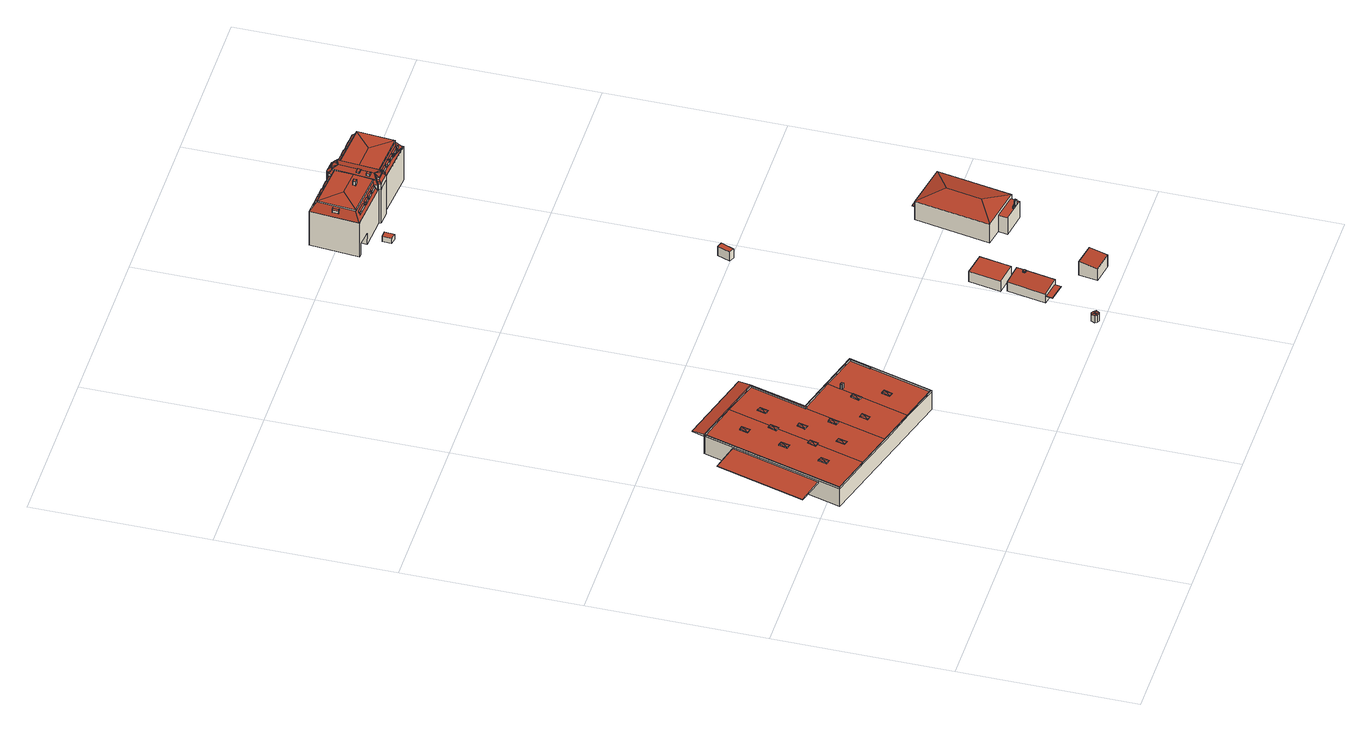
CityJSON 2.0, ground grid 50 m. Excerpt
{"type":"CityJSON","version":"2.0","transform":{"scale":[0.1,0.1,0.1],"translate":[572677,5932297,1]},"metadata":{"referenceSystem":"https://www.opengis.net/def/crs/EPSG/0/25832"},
"CityObjects":{
"building1":{"type":"Building","attributes":{"Grundfläche 2D":"1517.101032","Grundhöhe NN":"1.669"},"children":["building1-1","building1-2","building1-3","building1-4","building1-5","building1-6","building1-7","building1-8","building1-9","building1-10","building1-11","building1-12","building1-13","building1-14","building1-15","building1-16"],"geometry":[{"type":"MultiSurface","lod":"3","boundaries":[[[0,1,2,3,4,5,6,7,8,9,10,11,12,13,14]],[[15,16,17,18,19,20,21,22]],[[20,19,18,17,23,24,25,26]],[[27,28,29,30,26,25,31,32,33,34]],[[27,34,33,35,36,30,29,28]],[[26,30,36,5,4,21,20]],[[36,35,6,5]],[[32,7,6,35,33]],[[32,31,8,7]],[[31,25,24,10,9,8]],[[24,23,11,10]],[[16,12,11,23,17]],[[37,38,14,13,15]],[[38,39,0,14]],[[40,41,2,1]],[[2,41,42,43,44,22,3]],[[38,37,15,45,46]],[[38,46,47,48,39]],[[48,47,49,50,40,51,39]],[[40,50,49,52,41]],[[22,44,43,42,41,52,53]],[[15,22,53,45]],[[52,49,47,46,45,53]]],"semantics":{"surfaces":[{"type":"RoofSurface"},{"type":"WallSurface"},{"type":"GroundSurface"}],"values":[0,0,0,0,0,1,1,1,1,1,1,1,1,1,1,1,1,1,1,1,1,1,2]}}]},
"building1-1":{"type":"BuildingInstallation","parents":["building1"],"geometry":[{"type":"MultiSurface","lod":"3","boundaries":[[[54,55,56]],[[56,55,57]],[[58,55,54]],[[57,55,58]],[[59,60,54,56]],[[60,61,58,54]],[[61,62,57,58]],[[62,59,56,57]]],"semantics":{"surfaces":[{"type":"RoofSurface"},{"type":"WallSurface"}],"values":[0,0,0,0,1,1,1,1]}}]},
"building1-2":{"type":"BuildingInstallation","parents":["building1"],"geometry":[{"type":"MultiSurface","lod":"3","boundaries":[[[63,64,65]],[[65,64,66]],[[67,64,63]],[[66,64,67]],[[63,65,68,69]],[[69,70,67,63]],[[70,71,66,67]],[[68,65,66,71]]],"semantics":{"surfaces":[{"type":"RoofSurface"},{"type":"WallSurface"}],"values":[0,0,0,0,1,1,1,1]}}]},
"building1-3":{"type":"BuildingInstallation","parents":["building1"],"geometry":[{"type":"MultiSurface","lod":"3","boundaries":[[[72,73,74]],[[74,73,75]],[[76,73,72]],[[75,73,76]],[[74,77,27,78,72]],[[76,72,78,79]],[[76,79,34,80,75]],[[80,77,74,75]]],"semantics":{"surfaces":[{"type":"RoofSurface"},{"type":"WallSurface"}],"values":[0,0,0,0,1,1,1,1]}}]},
"building1-4":{"type":"BuildingInstallation","parents":["building1"],"geometry":[{"type":"MultiSurface","lod":"3","boundaries":[[[81,82,83]],[[83,82,84]],[[85,82,81]],[[84,82,85]],[[81,83,86,87]],[[88,85,81,87]],[[88,89,84,85]],[[89,86,83,84]]],"semantics":{"surfaces":[{"type":"RoofSurface"},{"type":"WallSurface"}],"values":[0,0,0,0,1,1,1,1]}}]},
"building1-5":{"type":"BuildingInstallation","parents":["building1"],"geometry":[{"type":"MultiSurface","lod":"3","boundaries":[[[90,91,92,93,94]],[[92,91,18,95]],[[95,19,93,92]],[[19,96,94,93]],[[90,94,96,97]],[[91,90,97,18]]],"semantics":{"surfaces":[{"type":"RoofSurface"},{"type":"WallSurface"}],"values":[0,1,1,1,1,1]}}]},
"building1-6":{"type":"BuildingInstallation","parents":["building1"],"geometry":[{"type":"MultiSurface","lod":"3","boundaries":[[[98,99,100]],[[100,99,101]],[[102,99,98]],[[101,99,102]],[[98,100,103,104]],[[104,105,102,98]],[[105,106,101,102]],[[106,103,100,101]]],"semantics":{"surfaces":[{"type":"RoofSurface"},{"type":"WallSurface"}],"values":[0,0,0,0,1,1,1,1]}}]},
"building1-7":{"type":"BuildingInstallation","parents":["building1"],"geometry":[{"type":"MultiSurface","lod":"3","boundaries":[[[107,108,109]],[[109,108,110]],[[111,108,107]],[[110,108,111]],[[112,113,107,109]],[[114,111,107,113]],[[114,115,110,111]],[[112,109,110,115]]],"semantics":{"surfaces":[{"type":"RoofSurface"},{"type":"WallSurface"}],"values":[0,0,0,0,1,1,1,1]}}]},
"building1-8":{"type":"BuildingInstallation","parents":["building1"],"geometry":[{"type":"MultiSurface","lod":"3","boundaries":[[[116,117,118]],[[118,117,119]],[[120,117,116]],[[119,117,120]],[[121,122,116,118]],[[122,123,120,116]],[[123,124,119,120]],[[124,121,118,119]]],"semantics":{"surfaces":[{"type":"RoofSurface"},{"type":"WallSurface"}],"values":[0,0,0,0,1,1,1,1]}}]},
"building1-9":{"type":"BuildingInstallation","parents":["building1"],"geometry":[{"type":"MultiSurface","lod":"3","boundaries":[[[125,126,127]],[[127,126,128]],[[129,126,125]],[[128,126,129]],[[130,131,125,127]],[[131,132,129,125]],[[132,133,128,129]],[[133,130,127,128]]],"semantics":{"surfaces":[{"type":"RoofSurface"},{"type":"WallSurface"}],"values":[0,0,0,0,1,1,1,1]}}]},
"building1-10":{"type":"BuildingInstallation","parents":["building1"],"geometry":[{"type":"MultiSurface","lod":"3","boundaries":[[[134,135,136]],[[136,135,137]],[[138,135,134]],[[137,135,138]],[[139,140,134,136]],[[140,141,138,134]],[[141,142,137,138]],[[142,139,136,137]]],"semantics":{"surfaces":[{"type":"RoofSurface"},{"type":"WallSurface"}],"values":[0,0,0,0,1,1,1,1]}}]},
"building1-11":{"type":"BuildingInstallation","parents":["building1"],"geometry":[{"type":"MultiSurface","lod":"3","boundaries":[[[143,144,145]],[[145,144,146]],[[147,144,143]],[[146,144,147]],[[148,149,143,145]],[[149,150,147,143]],[[150,151,146,147]],[[151,148,145,146]]],"semantics":{"surfaces":[{"type":"RoofSurface"},{"type":"WallSurface"}],"values":[0,0,0,0,1,1,1,1]}}]},
"building1-12":{"type":"BuildingInstallation","parents":["building1"],"geometry":[{"type":"MultiSurface","lod":"3","boundaries":[[[152,153,154]],[[154,153,155]],[[156,153,152]],[[155,153,156]],[[154,157,29,158,152]],[[158,159,156,152]],[[156,159,28,160,155]],[[160,157,154,155]]],"semantics":{"surfaces":[{"type":"RoofSurface"},{"type":"WallSurface"}],"values":[0,0,0,0,1,1,1,1]}}]},
"building1-13":{"type":"BuildingInstallation","parents":["building1"],"geometry":[{"type":"MultiSurface","lod":"3","boundaries":[[[3,13,12,161,162,4]],[[161,12,16,163]],[[163,164,162,161]],[[4,162,164,21]],[[15,13,3,22]]],"semantics":{"surfaces":[{"type":"RoofSurface"},{"type":"WallSurface"}],"values":[0,1,1,1,1]}}]},
"building1-14":{"type":"BuildingInstallation","parents":["building1"],"geometry":[{"type":"MultiSurface","lod":"3","boundaries":[[[165,166,167]],[[167,166,168]],[[169,166,165]],[[168,166,169]],[[170,171,165,167]],[[171,172,169,165]],[[168,169,172,173]],[[173,170,167,168]]],"semantics":{"surfaces":[{"type":"RoofSurface"},{"type":"WallSurface"}],"values":[0,0,0,0,1,1,1,1]}}]},
"building1-15":{"type":"BuildingInstallation","parents":["building1"],"geometry":[{"type":"MultiSurface","lod":"3","boundaries":[[[0,174,175,1]],[[0,39,48,176,174]],[[175,174,176,177]],[[175,177,50,40,1]],[[178,40,50]],[[177,176,48,178,50]]],"semantics":{"surfaces":[{"type":"RoofSurface"},{"type":"WallSurface"},{"type":"OuterCeilingSurface"}],"values":[0,1,1,1,1,2]}}]},
"building1-16":{"type":"BuildingInstallation","parents":["building1"],"geometry":[{"type":"MultiSurface","lod":"3","boundaries":[[[179,180,181,182]],[[183,184,182,181]],[[184,185,179,182]],[[185,186,180,179]],[[186,183,181,180]],[[186,185,184,183]]],"semantics":{"surfaces":[{"type":"RoofSurface"},{"type":"WallSurface"},{"type":"OuterCeilingSurface"}],"values":[0,1,1,1,1,2]}}]},
"building2":{"type":"Building","attributes":{"Grundfläche 2D":"3.359146","Grundhöhe NN":"3.389"},"geometry":[{"type":"Solid","lod":"3","boundaries":[[[[187,188,189]],[[187,190,188]],[[187,189,191]],[[187,191,192]],[[187,192,193]],[[187,193,194]],[[187,194,195]],[[187,195,190]],[[196,197,189,188]],[[197,198,191,189]],[[198,199,192,191]],[[199,200,193,192]],[[200,201,194,193]],[[201,202,195,194]],[[202,203,190,195]],[[203,196,188,190]],[[203,202,201,200,199,198,197,196]]]],"semantics":{"surfaces":[{"type":"RoofSurface"},{"type":"WallSurface"},{"type":"GroundSurface"}],"values":[[0,0,0,0,0,0,0,0,1,1,1,1,1,1,1,1,2]]}}]},
"building3":{"type":"Building","attributes":{"Grundfläche 2D":"64.466650","Grundhöhe NN":"3.182"},"children":["building3-1","building3-2"],"geometry":[{"type":"Solid","lod":"3","boundaries":[[[[204,205,206,207,208,209]],[[208,207,210,211]],[[209,208,211,212]],[[205,204,209,212,213]],[[207,206,205,213,210]],[[212,211,210,213]]]],"semantics":{"surfaces":[{"type":"RoofSurface"},{"type":"WallSurface"},{"type":"GroundSurface"}],"values":[[0,1,1,1,1,2]]}}]},
"building3-1":{"type":"BuildingInstallation","parents":["building3"],"geometry":[{"type":"MultiSurface","lod":"3","boundaries":[[[214,215,216,217,218,219,220,221,222,223,224,225,226,227,228,229,230,231,232,233,234,235,236,237,238,239,240,241,242,243,244]],[[245,246,224,223]],[[246,247,225,224]],[[247,248,226,225]],[[248,249,227,226]],[[249,250,228,227]],[[250,251,229,228]],[[251,252,230,229]],[[252,253,231,230]],[[253,254,232,231]],[[254,255,233,232]],[[255,256,233]],[[256,257,234,233]],[[257,258,235,234]],[[258,259,236,235]],[[259,260,237,236]],[[260,261,238,237]],[[261,262,239,238]],[[262,263,240,239]],[[263,264,241,240]],[[264,265,242,241]],[[243,242,265,266]],[[266,267,244,243]],[[267,268,214,244]],[[268,269,215,214]],[[269,270,216,215]],[[270,271,217,216]],[[271,272,218,217]],[[272,273,219,218]],[[273,274,220,219]],[[274,275,221,220]],[[275,276,222,221]],[[276,277,222]],[[277,245,223,222]]],"semantics":{"surfaces":[{"type":"RoofSurface"},{"type":"WallSurface"}],"values":[0,1,1,1,1,1,1,1,1,1,1,1,1,1,1,1,1,1,1,1,1,1,1,1,1,1,1,1,1,1,1,1,1,1]}}]},
"building3-2":{"type":"BuildingInstallation","parents":["building3"],"geometry":[{"type":"MultiSurface","lod":"3","boundaries":[[[278,279,280,281,282]],[[279,283,284,280]],[[281,280,284,285]],[[282,281,285,286]],[[279,278,287,283]],[[278,282,286,287]],[[283,287,286,285,284]]],"semantics":{"surfaces":[{"type":"RoofSurface"},{"type":"WallSurface"},{"type":"OuterCeilingSurface"}],"values":[0,1,1,1,1,1,2]}}]},
"building4":{"type":"Building","attributes":{"Grundfläche 2D":"61.004079","Grundhöhe NN":"3.115"},"geometry":[{"type":"Solid","lod":"3","boundaries":[[[[288,289,290,291]],[[292,293,291,290]],[[293,294,288,291]],[[294,295,289,288]],[[295,292,290,289]],[[295,294,293,292]]]],"semantics":{"surfaces":[{"type":"RoofSurface"},{"type":"WallSurface"},{"type":"GroundSurface"}],"values":[[0,1,1,1,1,2]]}}]},
"building5":{"type":"Building","attributes":{"Grundfläche 2D":"33.277156","Grundhöhe NN":"3.157"},"geometry":[{"type":"Solid","lod":"3","boundaries":[[[[296,297,298,299]],[[300,301,299,298]],[[301,302,296,299]],[[302,303,297,296]],[[303,300,298,297]],[[303,302,301,300]]]],"semantics":{"surfaces":[{"type":"RoofSurface"},{"type":"WallSurface"},{"type":"GroundSurface"}],"values":[[0,1,1,1,1,2]]}}]},
"building6":{"type":"Building","attributes":{"Grundfläche 2D":"6.052829","Grundhöhe NN":"2.930"},"geometry":[{"type":"Solid","lod":"3","boundaries":[[[[304,305,306,307]],[[308,309,307,306]],[[309,310,304,307]],[[310,311,305,304]],[[311,308,306,305]],[[311,310,309,308]]]],"semantics":{"surfaces":[{"type":"RoofSurface"},{"type":"WallSurface"},{"type":"GroundSurface"}],"values":[[0,1,1,1,1,2]]}}]},
"building7":{"type":"Building","attributes":{"Grundfläche 2D":"5.131434","Grundhöhe NN":"2.441"},"geometry":[{"type":"Solid","lod":"3","boundaries":[[[[312,313,314,315]],[[316,317,315,314]],[[317,318,312,315]],[[318,319,313,312]],[[319,316,314,313]],[[319,318,317,316]]]],"semantics":{"surfaces":[{"type":"RoofSurface"},{"type":"WallSurface"},{"type":"GroundSurface"}],"values":[[0,1,1,1,1,2]]}}]},
"building8":{"type":"Building","attributes":{"Grundfläche 2D":"357.516403","Grundhöhe NN":"2.904"},"children":["building8-1","building8-2"],"geometry":[{"type":"Solid","lod":"3","boundaries":[[[[320,321,322,323]],[[324,325,326,327,328,329,330,331,332,333]],[[334,335,336,337]],[[334,337,338]],[[339,336,335]],[[339,338,337,336]],[[331,330,340,341]],[[332,331,341,342]],[[333,332,342,343]],[[324,333,343,344]],[[325,324,344,345]],[[330,329,346,340]],[[320,323,347,348]],[[321,320,348,349,346,329]],[[321,329,328,322]],[[350,346,349,351]],[[335,334,352,353]],[[323,322,328,327,339,335,353,347]],[[350,351,354,355]],[[339,327,326,338]],[[356,355,354,357]],[[345,356,357,352,334,338,326,325]],[[341,340,346,350,355,356,345,344,343,342]],[[347,353,352,357,354,351,349,348]]]],"semantics":{"surfaces":[{"type":"RoofSurface"},{"type":"WallSurface"},{"type":"GroundSurface"}],"values":[[0,0,0,0,0,0,1,1,1,1,1,1,1,1,1,1,1,1,1,1,1,1,2,2]]}}]},
"building8-1":{"type":"BuildingInstallation","parents":["building8"],"geometry":[{"type":"MultiSurface","lod":"3","boundaries":[[[358,359,360,361]],[[362,363,361,360]],[[363,364,358,361]],[[359,358,364,365]],[[360,359,365,362]]],"semantics":{"surfaces":[{"type":"RoofSurface"},{"type":"WallSurface"}],"values":[0,1,1,1,1]}}]},
"building8-2":{"type":"BuildingInstallation","parents":["building8"],"geometry":[{"type":"MultiSurface","lod":"3","boundaries":[[[366,367,368,369]],[[370,371,369,368]],[[366,369,371,372]],[[372,373,367,366]],[[368,367,373,370]]],"semantics":{"surfaces":[{"type":"RoofSurface"},{"type":"WallSurface"}],"values":[0,1,1,1,1]}}]},
"building9":{"type":"Building","attributes":{"Grundfläche 2D":"403.733300","Grundhöhe NN":"2.023"},"children":["building9-1","building9-2","building9-3","building9-4","building9-5","building9-6","building9-7","building9-8","building9-9","building9-10","building9-11","building9-12","building9-13","building9-14","building9-15","building9-16","building9-17","building9-18","building9-19","building9-20","building9-21","building9-22","building9-23"],"geometry":[{"type":"MultiSurface","lod":"3","boundaries":[[[374,375,376]],[[377,375,374]],[[378,375,377]],[[379,375,378]],[[380,375,379]],[[375,380,381,382,383,384,385,386]],[[387,384,383]],[[388,384,387]],[[389,384,388]],[[390,384,389]],[[391,384,390]],[[392,385,384,391,393,394,376,375,386,395],[396,397,398,399]],[[400,401,402,403]],[[403,404,400]],[[402,405,406]],[[407,408,402,406,405,409,410,411,412,413,414,415,416,417,418,419,420,421,422,423,424,425,426,427],[401,400,404,403,404,403,402],[428,429,428,402]],[[430,431,432]],[[433,434,433,435]],[[436,437,438,439,440,441,442,443,444,445,446,447,448,449,450,451,452,453,454,455,430,434,456],[432,457,431,430],[458,459,460,458,453],[433,435,433,434],[461,462,461,434]],[[459,458,460]],[[463,464,465]],[[466,467,465,464]],[[468,463,465,467]],[[469,470,471,472,473,474,475,476,477,478,479,480,481,482],[434,430,455,454,402,408,407,427]],[[483,484,485,486,487,488]],[[486,489,487]],[[489,490,488,487]],[[454,453,405,402]],[[456,434,427,426]],[[432,431,457]],[[463,456,426,464]],[[426,425,424,423,466,464]],[[484,483,415,414,413,412,411,410,409,405,486,485]],[[486,405,453,489]],[[453,452,451,450,490,489]],[[441,440,439,438,437,436,456,463,468,443,442]],[[491,492,374,376]],[[492,493,377,374]],[[493,494,378,377]],[[494,495,379,378]],[[495,496,380,379]],[[496,483,488,490,497,383,382,381,380]],[[497,498,387,383]],[[498,499,388,387]],[[499,500,389,388]],[[500,501,390,389]],[[501,502,391,390]],[[391,502,468,467,466,491,376,394,393]],[[503,504,505,506,507,508,478,477,476,475,509,510]],[[479,478,508,511]],[[511,512,513,514,515,516,480,479]],[[481,480,516,517]],[[482,481,517,518]],[[469,482,518,519]],[[470,469,519,520]],[[471,470,520,521]],[[472,471,521,522]],[[473,472,522,523]],[[474,473,523,524]],[[475,474,524,509]],[[507,506,513,512]],[[515,514,505,504]],[[517,516,515,504,503,510,509,524,523,522,521,520,519,518]],[[507,512,511,508]],[[514,513,506,505]]],"semantics":{"surfaces":[{"type":"RoofSurface"},{"type":"WallSurface"},{"type":"GroundSurface"},{"type":"OuterCeilingSurface"}],"values":[0,0,0,0,0,0,0,0,0,0,0,0,0,0,0,0,0,0,0,0,0,0,0,0,0,0,0,0,0,0,1,1,1,1,1,1,1,1,1,1,1,1,1,1,1,1,1,1,1,1,1,1,1,1,1,1,1,1,1,1,1,1,2,2,3]}}]},
"building9-1":{"type":"BuildingInstallation","parents":["building9"],"geometry":[{"type":"MultiSurface","lod":"3","boundaries":[[[525,526,527,528]],[[526,525,529]],[[529,530,527,526]],[[530,528,527]]],"semantics":{"surfaces":[{"type":"RoofSurface"},{"type":"WallSurface"}],"values":[0,1,1,1]}}]},
"building9-2":{"type":"BuildingInstallation","parents":["building9"],"geometry":[{"type":"MultiSurface","lod":"3","boundaries":[[[531,532,533,534,535]],[[536,537,534,533]],[[535,538,531]],[[532,531,538,539]],[[536,533,532,539,540]]],"semantics":{"surfaces":[{"type":"RoofSurface"},{"type":"WallSurface"}],"values":[0,0,1,1,1]}}]},
"building9-3":{"type":"BuildingInstallation","parents":["building9"],"geometry":[{"type":"MultiSurface","lod":"3","boundaries":[[[541,542,543,544]],[[541,545,542]],[[544,543,546]],[[546,458,541,544]],[[458,459,545,541]],[[459,542,545]]],"semantics":{"surfaces":[{"type":"RoofSurface"},{"type":"WallSurface"}],"values":[0,0,1,1,1,1]}}]},
"building9-4":{"type":"BuildingInstallation","parents":["building9"],"geometry":[{"type":"MultiSurface","lod":"3","boundaries":[[[547,548,549,550]],[[551,552,553,549,548]],[[554,555,556,557,558,559,547,550,560,561]],[[562,557,556]],[[563,557,562]],[[435,462,564,565,432,563,562,556,555,554,561]],[[432,431,461,547,559,558,557,563]],[[548,547,461,433]],[[551,548,433,566]],[[553,552,551,566,567]]],"semantics":{"surfaces":[{"type":"RoofSurface"},{"type":"WallSurface"}],"values":[0,0,0,0,0,1,1,1,1,1]}}]},
"building9-5":{"type":"BuildingInstallation","parents":["building9"],"geometry":[{"type":"MultiSurface","lod":"3","boundaries":[[[568,569,570,571,572,573,574,575]],[[576,577,573,572]],[[578,579,568,580]],[[568,575,580]],[[581,403,573,577]],[[575,574,573,403,428]],[[428,406,580,575]],[[406,582,578,580]],[[583,584,404,576,572,571,570,569,429]],[[576,404,577]],[[404,581,577]],[[579,578,582]]],"semantics":{"surfaces":[{"type":"RoofSurface"},{"type":"WallSurface"}],"values":[0,0,0,0,1,1,1,1,1,1,1,1]}}]},
"building9-6":{"type":"BuildingInstallation","parents":["building9"],"geometry":[{"type":"MultiSurface","lod":"3","boundaries":[[[585,586,587,588]],[[589,586,585]],[[589,590,587,586]],[[588,587,590]]],"semantics":{"surfaces":[{"type":"RoofSurface"},{"type":"WallSurface"}],"values":[0,1,1,1]}}]},
"building9-7":{"type":"BuildingInstallation","parents":["building9"],"geometry":[{"type":"MultiSurface","lod":"3","boundaries":[[[591,592,593,594]],[[594,593,397,396]],[[594,396,399,591]],[[592,591,399,398]],[[593,592,398,397]]],"semantics":{"surfaces":[{"type":"RoofSurface"},{"type":"WallSurface"}],"values":[0,1,1,1,1]}}]},
"building9-8":{"type":"BuildingInstallation","parents":["building9"],"geometry":[{"type":"MultiSurface","lod":"3","boundaries":[[[595,596,597,598]],[[595,598,599]],[[599,600,596,595]],[[600,597,596]]],"semantics":{"surfaces":[{"type":"RoofSurface"},{"type":"WallSurface"}],"values":[0,1,1,1]}}]},
"building9-9":{"type":"BuildingInstallation","parents":["building9"],"geometry":[{"type":"MultiSurface","lod":"3","boundaries":[[[601,602,603,604]],[[604,603,605,606]],[[601,604,606,607]],[[602,601,607,608]],[[603,602,608,605]]],"semantics":{"surfaces":[{"type":"RoofSurface"},{"type":"WallSurface"}],"values":[0,1,1,1,1]}}]},
"building9-10":{"type":"BuildingInstallation","parents":["building9"],"geometry":[{"type":"MultiSurface","lod":"3","boundaries":[[[609,610,611,612]],[[609,612,613]],[[610,609,613,614]],[[614,611,610]]],"semantics":{"surfaces":[{"type":"RoofSurface"},{"type":"WallSurface"}],"values":[0,1,1,1]}}]},
"building9-11":{"type":"BuildingInstallation","parents":["building9"],"geometry":[{"type":"MultiSurface","lod":"3","boundaries":[[[615,616,617,618,619,620,621,622,623,624,625,626]],[[615,626,627,457,628,629,619,618,617,616]],[[620,619,629,630]],[[630,631,632,633,634,635,625,624,623,622,621,620]]],"semantics":{"surfaces":[{"type":"RoofSurface"},{"type":"WallSurface"}],"values":[0,1,1,1]}}]},
"building9-12":{"type":"BuildingInstallation","parents":["building9"],"geometry":[{"type":"MultiSurface","lod":"3","boundaries":[[[636,637,638,639,640,641,642,643]],[[637,636,643,644,638]],[[644,645,639,638]],[[641,640,639,645,642]]],"semantics":{"surfaces":[{"type":"RoofSurface"},{"type":"WallSurface"}],"values":[0,1,1,1]}}]},
"building9-13":{"type":"BuildingInstallation","parents":["building9"],"geometry":[{"type":"MultiSurface","lod":"3","boundaries":[[[646,647,648,649]],[[648,650,649]],[[646,649,650,651]],[[646,651,647]]],"semantics":{"surfaces":[{"type":"RoofSurface"},{"type":"WallSurface"}],"values":[0,1,1,1]}}]},
"building9-14":{"type":"BuildingInstallation","parents":["building9"],"geometry":[{"type":"MultiSurface","lod":"3","boundaries":[[[652,653,654,655,656,657]],[[658,653,652]],[[659,653,658]],[[659,658,652,657,460,660]],[[653,659,660,661]],[[662,656,655,654,653,661,663]]],"semantics":{"surfaces":[{"type":"RoofSurface"},{"type":"WallSurface"}],"values":[0,0,0,1,1,1]}}]},
"building9-15":{"type":"BuildingInstallation","parents":["building9"],"geometry":[{"type":"MultiSurface","lod":"3","boundaries":[[[664,665,666,497,490,451,667,668]],[[669,670,671,499]],[[499,498,672,669]],[[498,497,666,665,669,672]],[[499,671,670,673,674,500]],[[675,676,677,501,500,674,673]],[[501,677,676,678,679,502]],[[680,681,682,683,684,442,468,502,679,678]],[[442,443,468]],[[455,665,664]],[[455,472,669,665]],[[473,670,669,472]],[[473,474,673,670]],[[474,475,685,676,675,673]],[[685,686,678,676]],[[687,682,681,680,678,686,430]]],"semantics":{"surfaces":[{"type":"RoofSurface"},{"type":"WallSurface"}],"values":[0,0,0,0,0,0,0,0,1,1,1,1,1,1,1,1]}}]},
"building9-16":{"type":"BuildingInstallation","parents":["building9"],"geometry":[{"type":"MultiSurface","lod":"3","boundaries":[[[688,689,690,691,692,693,694,695,696,697]],[[688,697,698,690,689]],[[698,699,691,690]],[[700,701,702,695,694,693,692,691,699]]],"semantics":{"surfaces":[{"type":"RoofSurface"},{"type":"WallSurface"}],"values":[0,1,1,1]}}]},
"building9-17":{"type":"BuildingInstallation","parents":["building9"],"geometry":[{"type":"MultiSurface","lod":"3","boundaries":[[[703,704,705,706,707,708,709,710,711,712,713]],[[714,715,716,717,708,707,706,705,704,718]],[[717,719,709,708]],[[719,720,721,722,723,703,713,712,711,710,709]]],"semantics":{"surfaces":[{"type":"RoofSurface"},{"type":"WallSurface"}],"values":[0,1,1,1]}}]},
"building9-18":{"type":"BuildingInstallation","parents":["building9"],"geometry":[{"type":"MultiSurface","lod":"3","boundaries":[[[724,725,726,727]],[[728,725,724]],[[726,725,728,729]],[[729,727,726]]],"semantics":{"surfaces":[{"type":"RoofSurface"},{"type":"WallSurface"}],"values":[0,1,1,1]}}]},
"building9-19":{"type":"BuildingInstallation","parents":["building9"],"geometry":[{"type":"MultiSurface","lod":"3","boundaries":[[[730,731,732,733,734,735,414,483,496]],[[731,730,496,495,736,737]],[[494,738,739,737,736,495]],[[738,494,493,740,741]],[[493,492,742,740]],[[743,741,740,742,744]],[[491,745,746,744,742,492]],[[466,424,747,748,746,745,491]],[[407,746,748]],[[407,749,744,746]],[[749,480,481,741,743,744]],[[481,482,738,741]],[[738,482,469,750,737,739]],[[750,751,731,737]],[[734,733,732,731,751,408]]],"semantics":{"surfaces":[{"type":"RoofSurface"},{"type":"WallSurface"}],"values":[0,0,0,0,0,0,0,0,1,1,1,1,1,1,1]}}]},
"building9-20":{"type":"BuildingInstallation","parents":["building9"],"geometry":[{"type":"MultiSurface","lod":"3","boundaries":[[[752,753,754,755]],[[755,754,385,392]],[[752,755,392,395]],[[753,752,395,386]],[[754,753,386,385]]],"semantics":{"surfaces":[{"type":"RoofSurface"},{"type":"WallSurface"}],"values":[0,1,1,1,1]}}]},
"building9-21":{"type":"BuildingInstallation","parents":["building9"],"geometry":[{"type":"MultiSurface","lod":"3","boundaries":[[[756,757,758,759,760,761,762]],[[763,758,757,756,764]],[[763,765,759,758]],[[765,766,762,761,760,759]]],"semantics":{"surfaces":[{"type":"RoofSurface"},{"type":"WallSurface"}],"values":[0,1,1,1]}}]},
"building9-22":{"type":"BuildingInstallation","parents":["building9"],"geometry":[{"type":"MultiSurface","lod":"3","boundaries":[[[767,768,769,770,771,772,773]],[[774,775,769,768,767]],[[775,776,770,769]],[[776,771,770]]],"semantics":{"surfaces":[{"type":"RoofSurface"},{"type":"WallSurface"}],"values":[0,1,1,1]}}]},
"building9-23":{"type":"BuildingInstallation","parents":["building9"],"geometry":[{"type":"MultiSurface","lod":"3","boundaries":[[[777,778,779,780,781,782,783,784,785,786,787]],[[788,783,782,789,790]],[[791,792,793,794,795,781,780,779,778,777,787,796]],[[795,401,782,781]],[[401,797,789,782]],[[790,789,797,400,798,799,800,801,786,785,784,783,788]]],"semantics":{"surfaces":[{"type":"RoofSurface"},{"type":"WallSurface"}],"values":[0,0,1,1,1,1]}}]}
},
"vertices":[
[399,798,71],[175,861,71],[62,465,71],[502,339,71],[501,341,71],[64,466,71],[176,859,71],[396,796,71],[350,636,71],[352,635,71],[353,635,71],[354,637,71],[566,576,71],[570,578,71],[354,639,71],[570,578,66],[566,576,66],[459,606,69],[448,570,69],[447,564,69],[392,372,69],[501,341,66],[502,339,66],[354,637,66],[353,635,66],[352,635,66],[286,402,66],[250,683,69],[224,592,69],[217,568,69],[178,433,69],[350,636,66],[396,796,66],[291,826,69],[257,707,69],[176,859,66],[64,466,66],[460,609,69],[354,639,66],[399,798,66],[175,861,66],[62,465,66],[178,432,69],[285,401,66],[392,371,69],[570,578,7],[354,639,7],[399,798,7],[399,798,65],[175,861,7],[175,861,65],[291,828,69],[62,465,7],[502,339,7],
[320,539,70],[317,553,72],[308,543,70],[314,566,70],[326,563,70],[308,543,66],[320,539,66],[326,563,66],[314,566,66],
[248,497,70],[245,511,72],[236,500,70],[242,524,70],[254,521,70],[236,500,68],[248,497,68],[254,521,68],[242,524,68],
[253,682,71],[251,696,73],[241,686,71],[248,709,71],[260,706,71],[241,686,69],[253,682,69],[260,706,69],[248,709,69],
[280,612,70],[278,626,72],[268,616,70],[275,639,70],[287,636,70],[268,616,68],[280,612,68],[287,636,68],[275,639,68],
[455,568,85],[448,570,85],[446,564,85],[447,564,85],[454,562,85],[446,564,69],[454,562,69],[455,568,69],
[465,435,70],[463,448,72],[453,438,70],[460,462,70],[472,458,70],[453,438,68],[465,435,68],[472,458,68],[460,462,68],
[428,507,72],[426,521,74],[416,511,72],[423,535,72],[435,531,72],[416,511,69],[428,507,69],[435,531,69],[423,535,69],
[161,521,70],[158,535,72],[149,525,70],[155,549,70],[168,545,70],[149,525,68],[161,521,68],[168,545,68],[155,549,68],
[360,465,69],[358,478,71],[348,468,69],[355,492,69],[367,489,69],[348,468,67],[360,465,68],[367,489,68],[355,492,67],
[313,727,70],[311,741,72],[301,731,70],[308,755,70],[320,751,70],[301,731,68],[313,727,68],[320,751,68],[308,755,68],
[227,752,70],[224,766,72],[214,755,70],[221,779,70],[233,776,70],[214,755,68],[227,752,68],[233,776,68],[221,779,68],
[220,567,71],[218,581,73],[208,570,71],[215,594,71],[227,591,71],[208,570,69],[220,567,69],[227,591,69],[215,594,69],
[549,517,71],[551,516,71],[549,517,66],[551,516,66],
[194,637,70],[191,650,72],[182,640,70],[188,664,70],[200,661,70],[182,640,68],[194,637,68],[200,661,68],[188,664,68],
[409,833,67],[185,897,67],[409,833,65],[185,897,65],[291,828,65],
[5,549,59],[80,528,62],[151,778,62],[76,799,59],[151,778,57],[76,799,57],[5,549,57],[80,528,57],
[940,17,48],[940,29,47],[934,27,47],[947,26,47],[930,17,47],[932,11,47],[941,7,47],[948,9,47],[952,18,47],[940,29,24],[934,27,24],[930,17,24],[932,11,24],[941,7,24],[948,9,24],[952,18,24],[947,26,24],
[977,161,51],[1033,151,57],[1048,232,57],[1053,261,57],[996,271,52],[976,161,51],[1053,261,22],[996,271,22],[976,161,22],[1033,151,22],
[1039,236,60],[1039,235,60],[1040,235,60],[1040,234,60],[1041,234,60],[1041,233,60],[1042,233,60],[1043,233,60],[1044,233,60],[1045,233,60],[1045,234,60],[1046,234,60],[1046,235,60],[1047,236,60],[1047,237,60],[1047,238,60],[1046,238,60],[1046,239,60],[1046,240,60],[1045,240,60],[1044,240,60],[1044,241,60],[1043,241,60],[1042,241,60],[1042,240,60],[1041,240,60],[1040,240,60],[1040,239,60],[1039,239,60],[1039,238,60],[1039,237,60],[1045,233,57],[1045,234,57],[1046,234,57],[1046,235,57],[1047,236,57],[1047,237,57],[1047,238,57],[1046,238,57],[1046,239,57],[1046,240,57],[1045,240,57],[1045,240,56],[1044,240,56],[1044,241,56],[1043,241,56],[1042,241,56],[1042,240,56],[1041,240,56],[1040,240,56],[1040,239,56],[1039,239,56],[1039,238,56],[1039,237,56],[1039,236,56],[1039,235,56],[1040,235,56],[1040,234,56],[1041,234,56],[1041,233,56],[1042,233,56],[1043,233,56],[1044,233,56],[1044,233,57],
[1027,152,45],[1027,153,45],[977,161,45],[974,142,45],[1024,133,45],[1027,153,43],[977,161,43],[974,142,43],[1024,133,43],[1027,152,43],
[1007,377,55],[990,287,55],[1056,276,55],[1072,366,55],[1056,276,21],[1072,366,21],[1007,377,21],[990,287,21],
[1107,108,67],[1098,55,62],[1159,45,62],[1170,97,67],[1159,45,22],[1170,97,22],[1107,108,22],[1098,55,22],
[938,992,50],[953,1029,50],[938,1034,50],[924,998,50],[938,1034,19],[924,998,19],[938,992,19],[953,1029,19],
[767,1892,31],[765,1865,31],[784,1863,31],[786,1891,31],[784,1863,14],[786,1891,14],[767,1892,14],[765,1865,14],
[1219,331,74],[1292,318,74],[1297,344,74],[1223,357,74],[1235,592,46],[1232,575,46],[1344,555,46],[1305,343,46],[1297,344,46],[1292,318,46],[1316,334,46],[1358,565,46],[1310,575,46],[1311,578,46],[1212,579,81],[1174,366,81],[1249,410,97],[1267,509,97],[1344,555,81],[1305,343,81],[1316,334,44],[1358,565,44],[1310,575,44],[1311,578,44],[1235,592,44],[1232,575,44],[1292,318,44],[1223,357,19],[1219,331,19],[1292,318,19],[1297,344,44],[1297,344,19],[1212,579,19],[1174,366,19],[1305,343,19],[1305,343,44],[1344,555,44],[1344,555,19],
[1279,326,91],[1270,327,91],[1270,324,91],[1279,323,91],[1270,324,74],[1279,323,74],[1279,326,74],[1270,327,74],
[1259,328,82],[1258,325,82],[1266,324,82],[1267,327,82],[1266,324,74],[1267,327,74],[1259,328,74],[1258,325,74],
[848,1929,155],[863,1940,158],[843,1929,155],[850,1923,155],[874,1921,155],[877,1927,155],[882,1926,155],[883,1933,155],[892,2040,155],[893,2048,155],[872,2037,158],[867,1985,158],[866,1976,158],[887,2048,155],[884,2054,155],[862,2056,155],[858,2051,155],[853,2051,155],[855,1986,156],[852,2044,155],[843,1937,155],[854,1977,156],[858,1948,157],[849,1948,156],[850,1958,156],[859,1957,157],[963,1918,134],[960,1918,133],[1023,1906,124],[971,1917,133],[969,1917,134],[1010,1923,148],[993,1915,133],[834,1922,124],[890,1918,124],[945,1928,148],[940,1929,148],[921,1930,148],[897,1932,148],[891,1933,148],[887,1933,148],[883,1933,148],[883,1931,145],[882,1926,136],[877,1927,136],[874,1921,127],[850,1923,127],[848,1929,136],[843,1929,136],[843,1937,148],[839,1937,148],[754,1944,148],[713,1948,148],[697,1934,124],[991,1915,133],[969,1921,140],[845,2059,124],[757,2062,132],[758,2062,132],[738,2063,132],[709,2071,124],[757,2058,137],[763,2051,148],[795,2049,148],[813,2047,148],[820,2046,148],[838,2045,148],[844,2044,148],[849,2044,148],[852,2044,148],[853,2051,136],[858,2051,136],[862,2056,127],[884,2054,127],[887,2048,136],[893,2048,136],[892,2040,148],[896,2040,148],[901,2040,148],[1019,2029,148],[1035,2043,124],[902,2055,124],[722,2055,148],[782,2056,137],[989,2042,132],[988,2042,132],[982,2042,133],[746,2063,132],[758,2060,135],[722,2055,152],[713,1948,152],[773,1997,154],[843,1937,152],[848,1990,154],[852,2044,152],[883,1917,124],[1025,1905,124],[1036,2044,124],[895,2056,124],[892,2062,124],[856,2065,124],[852,2060,124],[845,2061,124],[821,2063,124],[707,2072,124],[696,1933,124],[840,1921,124],[843,1915,124],[880,1912,124],[883,1933,152],[891,1933,152],[897,1932,152],[1010,1923,152],[960,1981,154],[887,1987,154],[1019,2029,152],[892,2040,152],[843,1929,152],[848,1929,152],[850,1923,152],[874,1921,152],[877,1927,152],[882,1926,152],[893,2048,152],[887,2048,152],[884,2054,152],[862,2056,152],[858,2051,152],[853,2051,152],[821,2063,10],[761,2068,10],[761,2068,49],[717,2072,49],[717,2072,10],[707,2072,10],[852,2060,10],[845,2061,10],[696,1933,10],[705,1932,10],[705,1932,49],[750,1928,49],[750,1928,10],[840,1921,10],[843,1915,10],[880,1912,10],[883,1917,10],[1025,1905,10],[1036,2044,10],[895,2056,10],[892,2062,10],[856,2065,10],
[787,1939,144],[786,1932,142],[804,1931,142],[805,1938,144],[786,1932,133],[804,1931,133],
[839,2055,142],[821,2056,142],[820,2050,144],[831,2048,144],[839,2047,144],[820,2049,144],[827,2048,144],[839,2055,132],[821,2056,132],[820,2050,142],
[989,2042,142],[987,2034,144],[1014,2032,144],[1014,2040,142],[988,2042,142],[1014,2040,132],
[746,2063,142],[738,2063,142],[731,2056,144],[755,2054,144],[730,2064,142],[729,2063,143],[729,2056,144],[757,2058,143],[758,2060,143],[758,2061,143],[757,2062,142],[754,2062,142],[753,2062,142],[756,2054,144],[757,2054,144],[758,2061,142],[758,2062,142],[758,2060,134],[758,2061,133],[730,2064,132],[729,2063,133],
[1001,1921,144],[970,1924,144],[969,1921,144],[969,1921,143],[969,1919,143],[971,1917,142],[974,1916,142],[991,1915,142],[969,1917,143],[969,1917,142],[1004,1914,142],[1004,1921,144],[993,1915,142],[969,1917,133],[1004,1914,133],[969,1921,139],[969,1919,137],
[1016,1967,144],[1023,1966,142],[1025,1984,142],[1017,1985,144],[1023,1966,132],[1025,1984,132],
[859,1957,163],[850,1958,163],[849,1948,163],[858,1948,163],
[810,1930,142],[829,1929,142],[829,1936,144],[811,1937,144],[810,1930,133],[829,1929,133],
[816,1982,167],[807,1982,167],[806,1974,167],[815,1974,167],[806,1974,153],[815,1974,153],[816,1982,154],[807,1982,154],
[719,1938,142],[753,1935,142],[754,1942,144],[719,1945,144],[719,1938,133],[753,1935,133],
[782,2054,144],[782,2055,144],[782,2056,143],[782,2057,143],[783,2060,142],[764,2061,142],[764,2060,143],[764,2059,143],[764,2058,143],[764,2057,144],[763,2053,144],[782,2052,144],[782,2056,138],[782,2057,136],[783,2060,132],[764,2061,132],[764,2060,133],[764,2060,134],[764,2059,136],[764,2058,137],[764,2057,139],
[949,2041,144],[949,2041,143],[949,2045,142],[931,2047,142],[930,2041,144],[930,2040,144],[930,2039,144],[949,2038,144],[949,2045,132],[931,2047,132],
[708,1993,142],[715,1993,144],[716,2011,144],[709,2011,142],[709,2011,133],[708,1993,133],
[982,2042,143],[964,2044,142],[963,2042,143],[963,2041,143],[963,2036,144],[982,2035,144],[982,2042,142],[982,2043,142],[982,2043,132],[964,2044,132],[963,2041,137],[963,2042,136],
[901,2043,143],[902,2055,143],[898,2052,146],[897,2040,147],[899,2042,144],[895,2056,143],[892,2062,143],[891,2061,144],[889,2050,150],[856,2065,143],[857,2063,145],[852,2060,143],[852,2059,143],[856,2053,149],[845,2060,143],[848,2056,146],[845,2059,143],[845,2054,143],[844,2048,143],[845,2046,144],[848,2044,147],[852,2059,124],[845,2060,124],[845,2054,132],
[814,2050,144],[814,2051,144],[814,2057,142],[796,2058,142],[795,2054,144],[795,2053,144],[795,2052,144],[795,2051,144],[800,2050,144],[814,2049,144],[814,2057,132],[796,2058,132],[795,2054,139],[795,2053,140],[795,2052,143],
[940,1926,144],[921,1928,144],[921,1927,144],[921,1926,144],[921,1925,143],[921,1921,142],[939,1919,142],[939,1921,143],[939,1923,143],[939,1924,144],[939,1926,144],[921,1927,142],[921,1926,141],[921,1925,139],[921,1921,133],[921,1927,143],[939,1919,133],[939,1921,136],[939,1923,138],[939,1923,139],[939,1924,140],
[762,1941,144],[762,1934,142],[780,1933,142],[781,1940,144],[762,1934,133],[780,1933,133],
[887,1921,146],[890,1917,143],[890,1918,143],[891,1924,143],[891,1929,143],[887,1933,147],[879,1924,150],[884,1918,143],[880,1912,143],[883,1917,143],[845,1917,145],[843,1915,143],[845,1927,149],[840,1921,143],[840,1922,143],[837,1925,146],[834,1922,143],[837,1935,145],[834,1934,143],[840,1922,124],[884,1918,124],[890,1917,124],
[854,1977,160],[866,1976,160],[867,1985,160],[855,1986,160],
[897,1930,144],[897,1929,144],[896,1923,142],[915,1921,142],[915,1926,144],[915,1927,144],[915,1928,144],[896,1923,133],[897,1929,143],[915,1921,133],[915,1926,140],
[925,2040,144],[925,2041,144],[925,2047,142],[907,2049,142],[906,2041,144],[913,2041,144],[917,2040,144],[925,2041,142],[925,2047,132],[907,2049,132],
[945,1925,144],[945,1922,143],[945,1921,143],[945,1920,143],[944,1919,142],[960,1918,142],[963,1920,143],[963,1922,144],[963,1923,144],[963,1924,144],[945,1926,144],[963,1919,143],[963,1917,142],[963,1918,143],[945,1922,139],[945,1922,138],[945,1921,137],[945,1920,136],[944,1919,133],[945,1925,142],[963,1917,133],[963,1918,135],[963,1919,135],[963,1922,141],[963,1923,142]
]}
